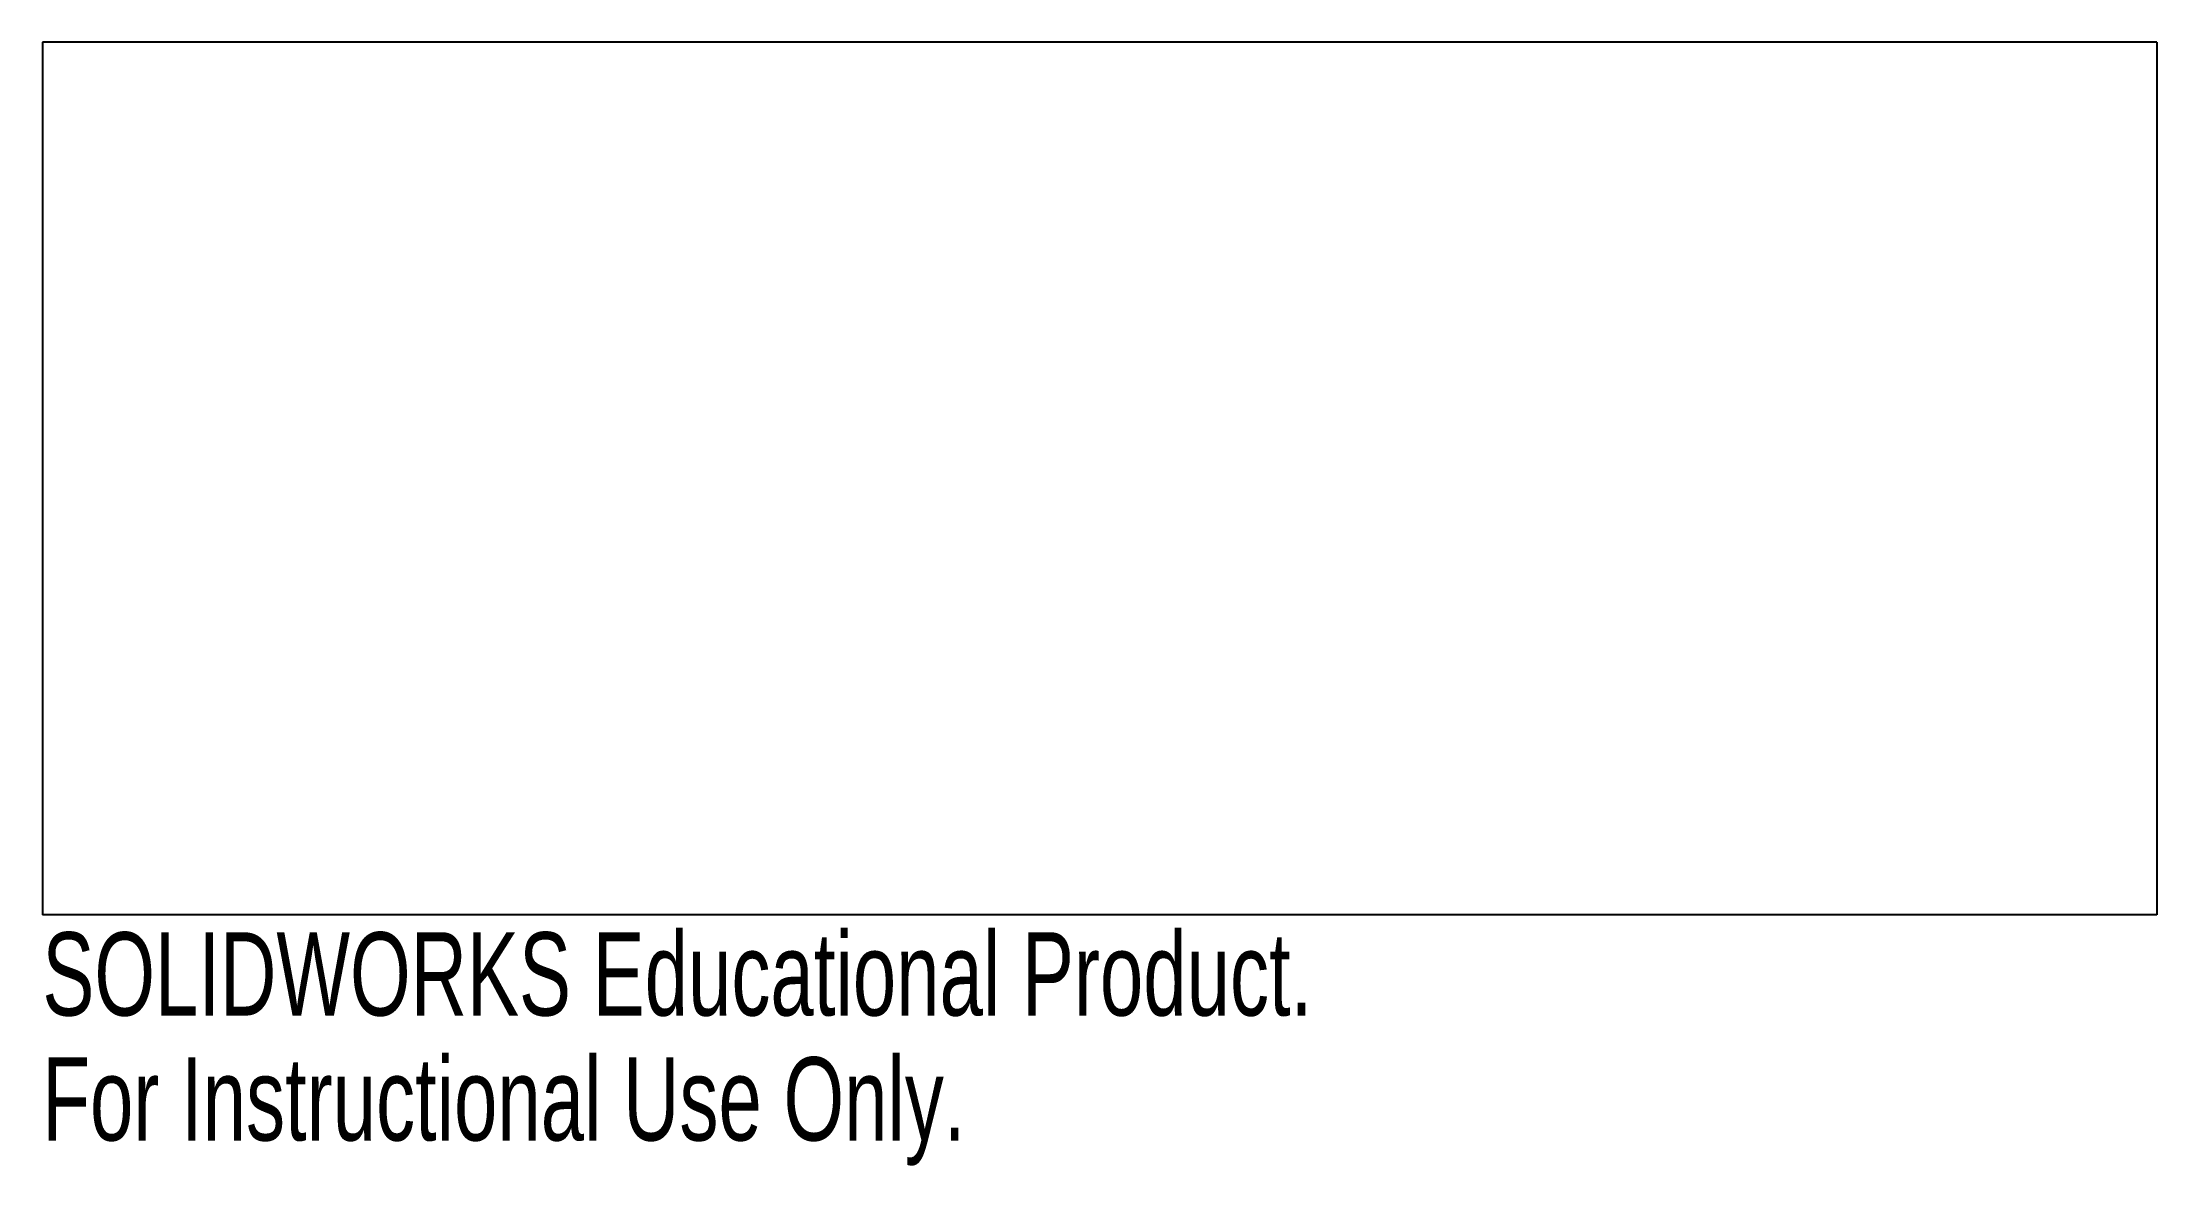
# Model space of a CAD drawing. Header units: millimetres. Extents: x -62 to 61, y 39 to 104.
import ezdxf

# ---------------------------------------------------------------- set-up
doc = ezdxf.new("R2010")
doc.units = ezdxf.units.MM
doc.styles.add('SLDTEXTSTYLE0', font='TXT', dxfattribs={"width": 0.7})

msp = doc.modelspace()

# ---------------------------------------------------------------- linework, layer by layer
at = {"color": 7, "linetype": 'Continuous', "lineweight": 25}
for p, q in [((61.06, 104.01), (-61.61, 104.01)), ((-61.61, 104.01), (-61.61, 53.39)), ((61.06, 104.01), (61.06, 53.39)), ((61.06, 53.39), (-61.61, 53.39))]:
    msp.add_line(p, q, dxfattribs=at)

# ---------------------------------------------------------------- texts
at = {"color": 7, "linetype": 'Continuous', "char_height": 4.8336, "attachment_point": 1, "style": 'SLDTEXTSTYLE0'}
for s, insert in [('SOLIDWORKS Educational Product.', (-61.61, 52.37)), ('For Instructional Use Only.', (-61.61, 45.12))]:
    msp.add_mtext(s, dxfattribs=dict(at, insert=insert))

doc.saveas('drawing.dxf')
